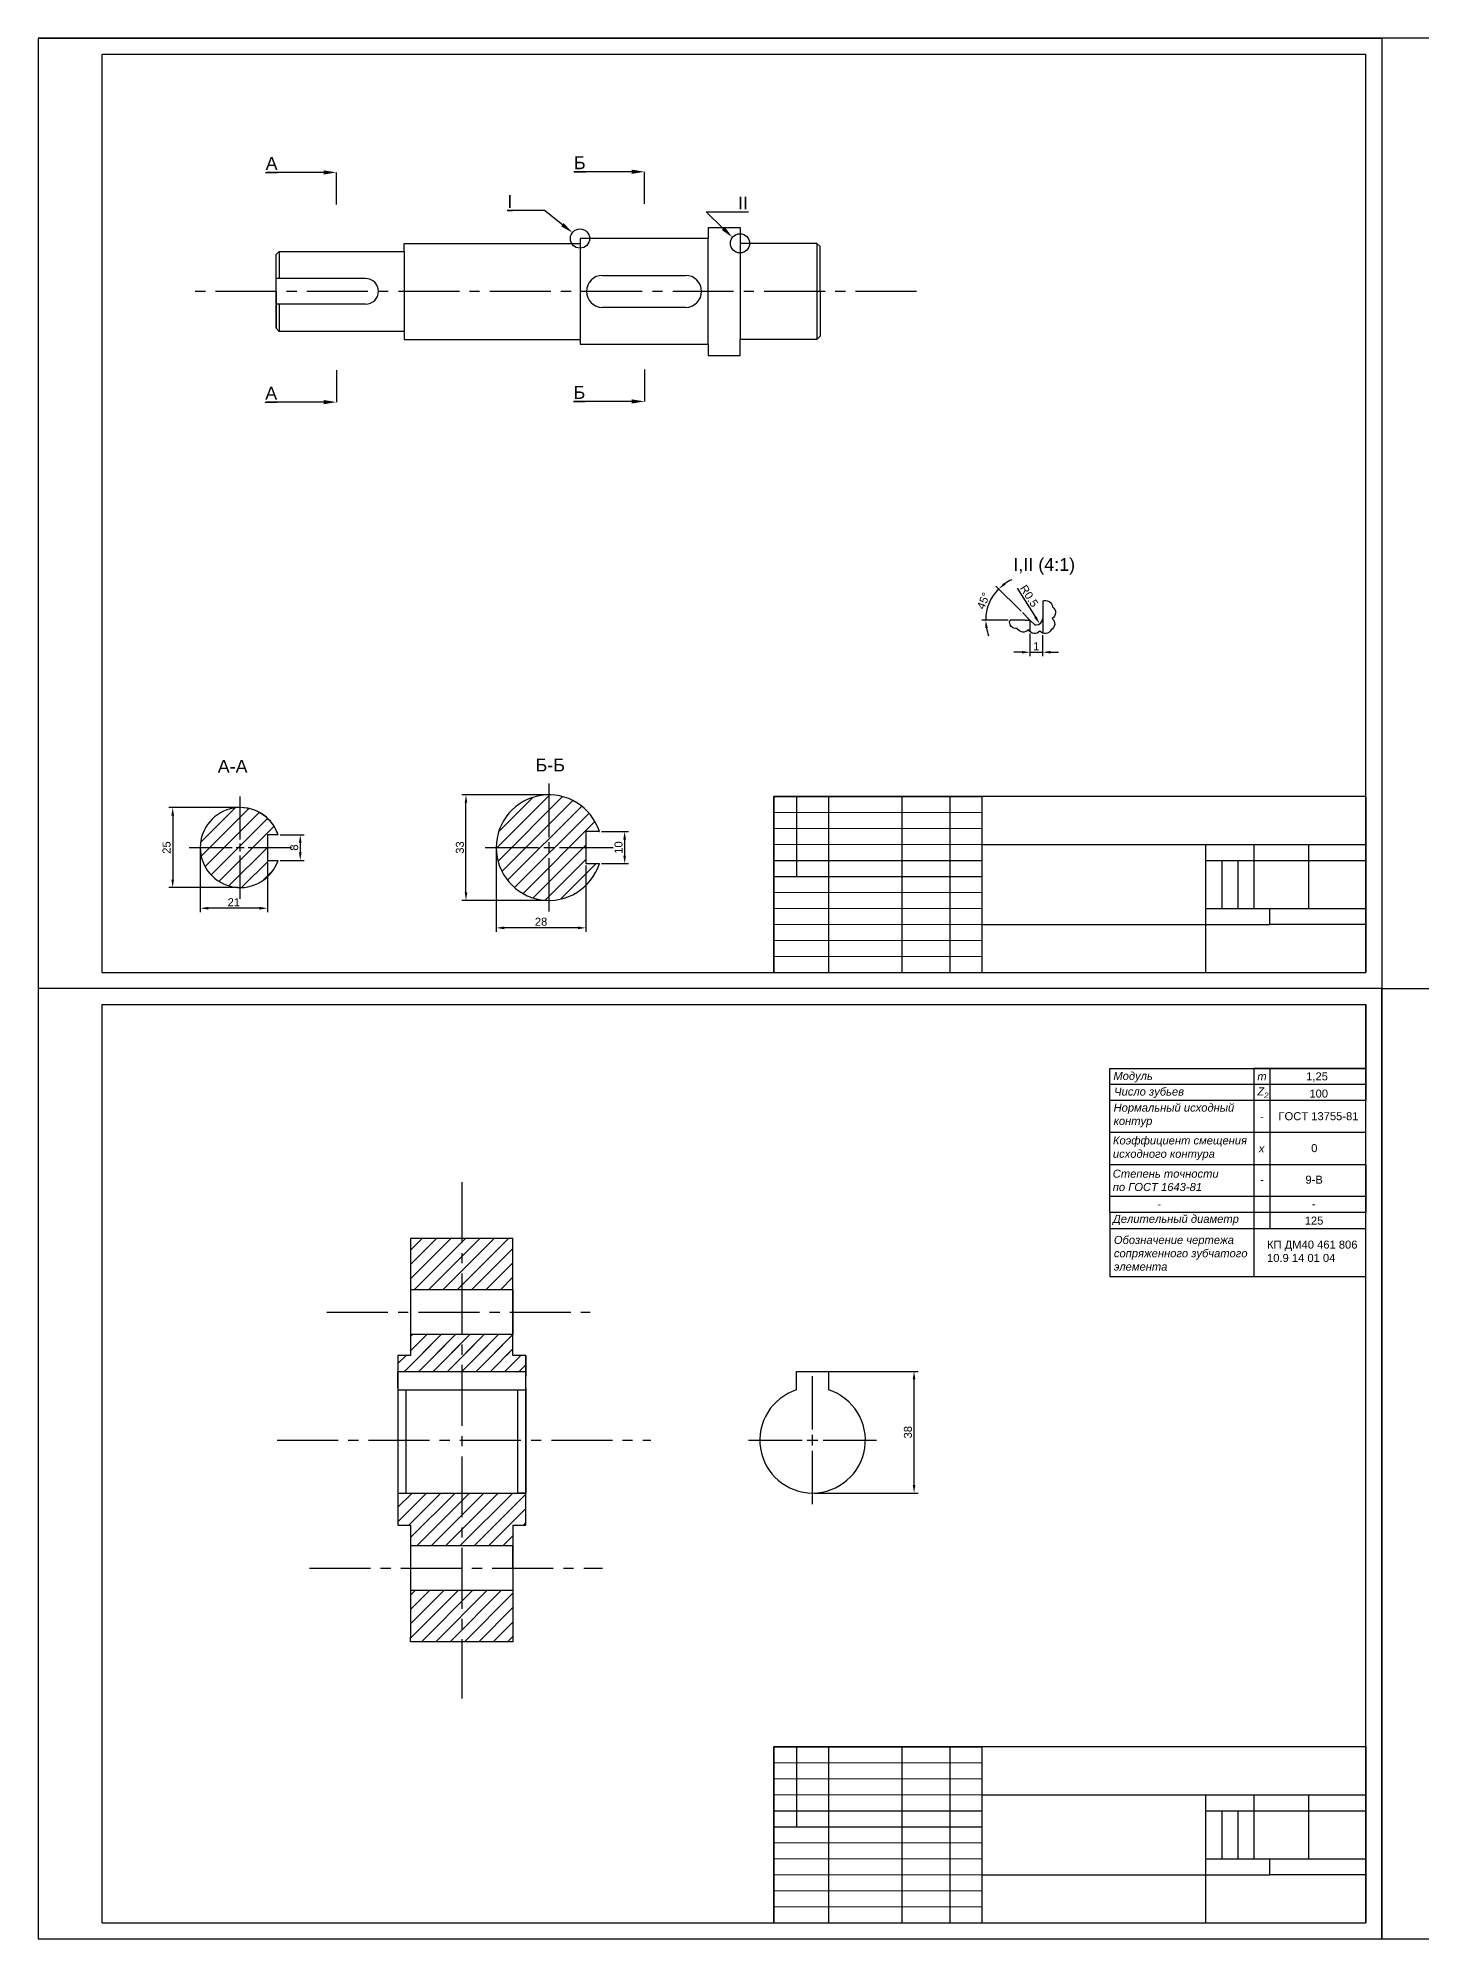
# Model space of a CAD drawing. Header units: millimetres. Extents: x 0 to 841, y 0 to 594.
# Drawn here: x 0 to 433, y 0 to 594 of the extents above; entities that cross this region are included whole.
import ezdxf
from ezdxf import colors
from ezdxf.entities.mleader import LeaderData, LeaderLine
from ezdxf.math import Vec2, Vec3

# ---------------------------------------------------------------- set-up
doc = ezdxf.new("R2010")
doc.units = ezdxf.units.MM
doc.linetypes.add('CENTER2', pattern=[28.575, 19.05, -3.175, 3.175, -3.175])
doc.styles.get("Standard").update_dxf_attribs({"font": 'arial.ttf', "height": 2.5})
doc.styles.add('Аннотативный', font='arial.ttf')
doc.dimstyles.new('ISO-25', dxfattribs={"dimtxt": 2.5, "dimasz": 2.5, "dimexe": 1.25, "dimexo": 0.625, "dimtad": 1, "dimtxsty": 'Standard', "dimcen": 2.5, "dimadec": 0, "dimazin": 0, "dimtfac": 1, "dimtmove": 0, "dimatfit": 3, "dimfxl": 1, "dimarcsym": 0})

# ---------------------------------------------------------------- blocks, each defined once
blk = doc.blocks.new('*U2')
at = {"color": 0, "linetype": 'CENTER2', "transparency": 16777216}
for p, q in [((0, 2.5), (0, 16)), ((-16, 0), (-2.5, 0)), ((2.5, 0), (16, 0)), ((0, -16), (0, -2.5))]:
    blk.add_line(p, q, dxfattribs=at)
at = {"color": 0, "linetype": 'Continuous', "transparency": 16777216}
for p, q in [((-1.25, 0), (1.25, 0)), ((0, -1.25), (0, 1.25))]:
    blk.add_line(p, q, dxfattribs=at)
blk = doc.blocks.new('*D3')
at = {"color": 0, "lineweight": -2, "transparency": 16777216}
for p, q in [((75.66, 345.04), (83.2, 345.04)), ((81.95, 342.54), (81.95, 339.54)), ((75.66, 337.04), (83.2, 337.04))]:
    blk.add_line(p, q, dxfattribs=at)
at = {"color": 0, "transparency": 16777216}
for points in [[(81.54, 342.54), (82.37, 342.54), (81.95, 345.04)], [(81.54, 339.54), (82.37, 339.54), (81.95, 337.04)]]:
    blk.add_solid(points, dxfattribs=at)
at = {"layer": 'Defpoints', "color": 0, "transparency": 16777216}
for p in [(75.04, 345.04), (75.04, 337.04), (81.95, 337.04)]:
    blk.add_point(p, dxfattribs=at)
at = {"color": 0, "transparency": 16777216, "insert": (80.05, 341.04), "char_height": 2.5, "attachment_point": 5, "rotation": 90}
blk.add_mtext('8', dxfattribs=at)
blk = doc.blocks.new('*D4')
at = {"color": 0, "lineweight": -2, "transparency": 16777216}
for p, q in [((50.69, 340.41), (50.69, 320.83)), ((71.69, 336.41), (71.69, 320.83)), ((69.19, 322.08), (53.19, 322.08))]:
    blk.add_line(p, q, dxfattribs=at)
at = {"color": 0, "transparency": 16777216}
for points in [[(53.19, 322.5), (53.19, 321.66), (50.69, 322.08)], [(69.19, 322.5), (69.19, 321.66), (71.69, 322.08)]]:
    blk.add_solid(points, dxfattribs=at)
at = {"layer": 'Defpoints', "color": 0, "transparency": 16777216}
for p in [(50.69, 341.04), (71.69, 337.04), (50.69, 322.08)]:
    blk.add_point(p, dxfattribs=at)
at = {"color": 0, "transparency": 16777216, "insert": (61.19, 323.96), "char_height": 2.5, "attachment_point": 5}
blk.add_mtext('21', dxfattribs=at)
blk = doc.blocks.new('*D5')
at = {"color": 0, "lineweight": -2, "transparency": 16777216}
for p, q in [((62.57, 353.54), (40.84, 353.54)), ((42.09, 351.04), (42.09, 331.04)), ((62.57, 328.54), (40.84, 328.54))]:
    blk.add_line(p, q, dxfattribs=at)
at = {"color": 0, "transparency": 16777216}
for points in [[(41.67, 351.04), (42.5, 351.04), (42.09, 353.54)], [(41.67, 331.04), (42.5, 331.04), (42.09, 328.54)]]:
    blk.add_solid(points, dxfattribs=at)
at = {"layer": 'Defpoints', "color": 0, "transparency": 16777216}
for p in [(63.19, 353.54), (42.09, 328.54), (63.19, 328.54)]:
    blk.add_point(p, dxfattribs=at)
at = {"color": 0, "transparency": 16777216, "insert": (40.18, 341.04), "char_height": 2.5, "attachment_point": 5, "rotation": 90}
blk.add_mtext('25', dxfattribs=at)
blk = doc.blocks.new('*U6')
at = {"color": 0, "linetype": 'CENTER2', "transparency": 16777216}
for p, q in [((0, 3.3), (0, 20)), ((-20, 0), (-3.3, 0)), ((3.3, 0), (20, 0)), ((0, -20), (0, -3.3))]:
    blk.add_line(p, q, dxfattribs=at)
at = {"color": 0, "linetype": 'Continuous', "transparency": 16777216}
for p, q in [((-1.65, 0), (1.65, 0)), ((0, -1.65), (0, 1.65))]:
    blk.add_line(p, q, dxfattribs=at)
blk = doc.blocks.new('*D7')
at = {"color": 0, "lineweight": -2, "transparency": 16777216}
for p, q in [((176.05, 346.04), (184.58, 346.04)), ((183.33, 343.54), (183.33, 338.54)), ((176.05, 336.04), (184.58, 336.04))]:
    blk.add_line(p, q, dxfattribs=at)
at = {"color": 0, "transparency": 16777216}
for points in [[(182.91, 343.54), (183.75, 343.54), (183.33, 346.04)], [(182.91, 338.54), (183.75, 338.54), (183.33, 336.04)]]:
    blk.add_solid(points, dxfattribs=at)
at = {"layer": 'Defpoints', "color": 0, "transparency": 16777216}
for p in [(175.43, 346.04), (175.43, 336.04), (183.33, 336.04)]:
    blk.add_point(p, dxfattribs=at)
at = {"color": 0, "transparency": 16777216, "insert": (181.43, 341.04), "char_height": 2.5, "attachment_point": 5, "rotation": 90}
blk.add_mtext('10', dxfattribs=at)
blk = doc.blocks.new('*D8')
at = {"color": 0, "lineweight": -2, "transparency": 16777216}
for p, q in [((143.2, 340.41), (143.2, 314.7)), ((171.2, 335.41), (171.2, 314.7)), ((168.7, 315.95), (145.7, 315.95))]:
    blk.add_line(p, q, dxfattribs=at)
at = {"color": 0, "transparency": 16777216}
for points in [[(145.7, 316.36), (145.7, 315.53), (143.2, 315.95)], [(168.7, 316.36), (168.7, 315.53), (171.2, 315.95)]]:
    blk.add_solid(points, dxfattribs=at)
at = {"layer": 'Defpoints', "color": 0, "transparency": 16777216}
for p in [(143.2, 341.04), (171.2, 336.04), (143.2, 315.95)]:
    blk.add_point(p, dxfattribs=at)
at = {"color": 0, "transparency": 16777216, "insert": (157.2, 317.85), "char_height": 2.5, "attachment_point": 5}
blk.add_mtext('28', dxfattribs=at)
blk = doc.blocks.new('*D9')
at = {"color": 0, "lineweight": -2, "transparency": 16777216}
for p, q in [((159.08, 357.54), (132.49, 357.54)), ((133.74, 327.04), (133.74, 355.04)), ((159.08, 324.54), (132.49, 324.54))]:
    blk.add_line(p, q, dxfattribs=at)
at = {"color": 0, "transparency": 16777216}
for points in [[(133.33, 355.04), (134.16, 355.04), (133.74, 357.54)], [(133.33, 327.04), (134.16, 327.04), (133.74, 324.54)]]:
    blk.add_solid(points, dxfattribs=at)
at = {"layer": 'Defpoints', "color": 0, "transparency": 16777216}
for p in [(133.74, 357.54), (159.7, 357.54), (159.7, 324.54)]:
    blk.add_point(p, dxfattribs=at)
at = {"color": 0, "transparency": 16777216, "insert": (131.84, 341.04), "char_height": 2.5, "attachment_point": 5, "rotation": 90}
blk.add_mtext('33', dxfattribs=at)
blk = doc.blocks.new('*U15')
at = {"color": 0, "linetype": 'CENTER2', "transparency": 16777216}
for p, q in [((0, 3.3), (0, 20)), ((-20, 0), (-3.3, 0)), ((3.3, 0), (20, 0)), ((0, -20), (0, -3.3))]:
    blk.add_line(p, q, dxfattribs=at)
at = {"color": 0, "linetype": 'Continuous', "transparency": 16777216}
for p, q in [((-1.65, 0), (1.65, 0)), ((0, -1.65), (0, 1.65))]:
    blk.add_line(p, q, dxfattribs=at)
blk = doc.blocks.new('*D16')
at = {"color": 0, "lineweight": -2, "transparency": 16777216}
for p, q in [((242.68, 177.35), (275.02, 177.35)), ((273.77, 141.85), (273.77, 174.85)), ((242.68, 139.35), (275.02, 139.35))]:
    blk.add_line(p, q, dxfattribs=at)
at = {"color": 0, "transparency": 16777216}
for points in [[(273.35, 174.85), (274.18, 174.85), (273.77, 177.35)], [(273.35, 141.85), (274.18, 141.85), (273.77, 139.35)]]:
    blk.add_solid(points, dxfattribs=at)
at = {"layer": 'Defpoints', "color": 0, "transparency": 16777216}
for p in [(242.05, 177.35), (273.77, 177.35), (242.05, 139.35)]:
    blk.add_point(p, dxfattribs=at)
at = {"color": 0, "transparency": 16777216, "insert": (271.86, 158.35), "char_height": 2.5, "attachment_point": 5, "rotation": 90}
blk.add_mtext('38', dxfattribs=at)
blk = doc.blocks.new('*D20')
at = {"color": 0, "lineweight": -2, "transparency": 16777216}
blk.add_line((305.94, 422.09), (311.7, 413.06), dxfattribs=at)
at = {"color": 0, "transparency": 16777216}
blk.add_solid([(312.05, 413.28), (311.34, 412.83), (313.04, 410.95)], dxfattribs=at)
at = {"layer": 'Defpoints', "color": 0, "transparency": 16777216}
for p in [(311.96, 412.63), (313.04, 410.95)]:
    blk.add_point(p, dxfattribs=at)
at = {"color": 0, "transparency": 16777216, "insert": (309.75, 419.65), "char_height": 2.5, "attachment_point": 5, "rotation": 302.48916}
blk.add_mtext('R0.5', dxfattribs=at)
blk = doc.blocks.new('*D23')
at = {"color": 0, "lineweight": -2, "transparency": 16777216}
for p, q in [((309.96, 407.92), (309.96, 400.83)), ((313.96, 407.43), (313.96, 400.83)), ((307.46, 402.08), (304.96, 402.08)), ((309.96, 402.08), (313.96, 402.08)), ((316.46, 402.08), (318.96, 402.08))]:
    blk.add_line(p, q, dxfattribs=at)
at = {"color": 0, "transparency": 16777216}
for points in [[(307.46, 402.49), (307.46, 401.66), (309.96, 402.08)], [(316.46, 402.49), (316.46, 401.66), (313.96, 402.08)]]:
    blk.add_solid(points, dxfattribs=at)
at = {"layer": 'Defpoints', "color": 0, "transparency": 16777216}
for p in [(309.96, 408.54), (313.96, 408.06), (313.96, 402.08)]:
    blk.add_point(p, dxfattribs=at)
at = {"color": 0, "transparency": 16777216, "insert": (311.96, 403.96), "char_height": 2.5, "attachment_point": 5}
blk.add_mtext('1', dxfattribs=at)
blk = doc.blocks.new('*D24')
at = {"color": 0, "lineweight": -2, "transparency": 16777216}
for p, q in [((307.2, 414.9), (299.33, 422.77)), ((303.13, 412.13), (294.92, 412.13))]:
    blk.add_line(p, q, dxfattribs=at)
for start, end in [(135, 180), (114.19758, 124.59879), (190.40121, 200.80242)]:
    blk.add_arc((309.96, 412.13), 13.79, start, end, dxfattribs=at)
at = {"color": 0, "transparency": 16777216}
for points in [[(302.4, 423.16), (301.87, 423.81), (300.21, 421.88)], [(295.99, 409.61), (296.82, 409.68), (296.17, 412.13)]]:
    blk.add_solid(points, dxfattribs=at)
at = {"layer": 'Defpoints', "color": 0, "transparency": 16777216}
for p in [(298.02, 419.03), (303.75, 412.13), (307.64, 414.46), (308.46, 412.13), (309.96, 412.13)]:
    blk.add_point(p, dxfattribs=at)
at = {"color": 0, "transparency": 16777216, "insert": (295.47, 418.14), "char_height": 2.5, "attachment_point": 5, "rotation": 67.5}
blk.add_mtext('45°', dxfattribs=at)

msp = doc.modelspace()

# ---------------------------------------------------------------- hatches: boundary and pattern name
h = msp.add_hatch()
h.set_pattern_fill('ANSI31', color=256)
h.paths.add_polyline_path([(175.429, 336.038), (171.204, 336.038), (171.204, 346.038), (175.429, 346.038, 6.444837)])
h.paths.add_polyline_path([(75.036, 337.038), (71.693, 337.038), (71.693, 345.038), (75.036, 345.038, 6.0856798)])
h = msp.add_hatch()
h.set_pattern_fill('ANSI31', color=256)
h.paths.add_polyline_path([(132.436, 218.854), (116.436, 218.854), (116.436, 202.854), (132.436, 202.854)])
h.paths.add_polyline_path([(132.436, 188.854), (116.436, 188.854), (116.436, 182.354), (132.436, 182.354)])
h.paths.add_polyline_path([(148.436, 188.854), (132.436, 188.854), (132.436, 182.354), (148.436, 182.354)])
h.paths.add_polyline_path([(148.436, 218.854), (132.436, 218.854), (132.436, 202.854), (148.436, 202.854)])
h = msp.add_hatch()
h.set_pattern_fill('ANSI31', color=256)
h.paths.add_polyline_path([(132.436, 188.854), (116.436, 188.854), (116.436, 182.354), (112.436, 182.354), (112.436, 177.354), (132.436, 177.354)])
h.paths.add_polyline_path([(152.436, 182.354), (148.436, 182.354), (148.436, 188.854), (132.436, 188.854), (132.436, 177.354), (152.436, 177.354)])
h.paths.add_polyline_path([(132.436, 139.354), (112.436, 139.354), (112.436, 129.354), (116.436, 129.354), (116.436, 122.854), (132.436, 122.854)])
h.paths.add_polyline_path([(152.436, 139.354), (149.936, 139.354), (132.436, 139.354), (132.436, 122.854), (148.436, 122.854), (148.436, 129.354), (152.436, 129.354)])
h.paths.add_polyline_path([(148.436, 108.854), (132.436, 108.854), (132.436, 92.854), (148.436, 92.854)])
h.paths.add_polyline_path([(132.436, 108.854), (116.436, 108.854), (116.436, 94.354), (116.436, 92.854), (132.436, 92.854)])

# ---------------------------------------------------------------- linework, layer by layer
for p, q in [((0, 594), (420, 594)), ((0, 594), (420, 594)), ((420, 594), (420, 0)), ((309.964, 412.133), (307.641, 414.457)), ((230, 357), (230, 302)), ((370, 337), (370, 322)), ((375, 337), (375, 322)), ((420, 297), (0, 297)), ((415, 292), (415, 272)), ((420, 0), (420, 297)), ((420, 297), (841, 297)), ((415, 272), (380, 272)), ((415, 272), (385, 272)), ((335, 222), (415, 222)), ((415, 222), (415, 222)), ((148.436, 195.854), (148.436, 202.854)), ((148.436, 202.854), (148.436, 188.854)), ((112.436, 172.354), (112.436, 177.354)), ((152.436, 172.354), (152.436, 177.354)), ((152.436, 172.354), (152.436, 177.354)), ((237.054, 171.578), (237.054, 177.354)), ((237.054, 177.354), (242.054, 177.354)), ((242.054, 177.354), (247.054, 177.354)), ((247.054, 177.354), (247.054, 171.578)), ((152.436, 139.354), (149.936, 139.354)), ((148.436, 115.854), (148.436, 122.854)), ((230, 60), (230, 5)), ((370, 40), (370, 25)), ((375, 40), (375, 25)), ((0, 0), (20, 0)), ((0, 0), (20, 0)), ((420, 0), (420, 0)), ((420, 0), (425, 0)), ((420, 0), (440, 0))]:
    msp.add_line(p, q)
at = {"lineweight": 30}
for p, q in [((20, 589), (415, 589)), ((20, 302), (20, 589)), ((415, 302), (415, 589)), ((93.252, 541.998), (93.252, 551.998)), ((189.529, 542.212), (189.529, 552.212)), ((209.378, 534.84), (219.378, 534.84)), ((209.378, 534.84), (209.378, 531.34)), ((219.378, 534.84), (219.378, 529.84)), ((114.378, 527.34), (114.378, 529.84)), ((114.378, 529.84), (169.378, 529.84)), ((189.378, 531.34), (169.378, 531.34)), ((169.378, 531.34), (169.378, 498.34)), ((169.378, 531.34), (169.378, 514.84)), ((209.378, 531.34), (189.378, 531.34)), ((209.378, 498.34), (209.378, 531.34)), ((243.378, 529.84), (219.378, 529.84)), ((243.378, 529.84), (244.378, 528.84)), ((243.378, 529.84), (243.378, 499.84)), ((244.378, 514.84), (244.378, 528.84)), ((74.378, 526.34), (75.378, 527.34)), ((74.378, 514.84), (74.378, 526.34)), ((75.378, 527.34), (114.378, 527.34)), ((75.378, 527.34), (75.378, 518.84)), ((114.378, 527.34), (114.378, 502.34)), ((102.378, 518.84), (74.378, 518.84)), ((176.378, 519.84), (202.378, 519.84)), ((74.378, 514.84), (74.378, 503.34)), ((74.378, 503.34), (74.378, 514.84)), ((209.378, 498.34), (209.378, 514.84)), ((244.378, 514.84), (244.378, 500.84)), ((102.378, 510.84), (74.378, 510.84)), ((75.378, 510.84), (75.378, 502.34)), ((202.378, 509.84), (176.378, 509.84)), ((74.378, 503.34), (75.378, 502.34)), ((114.378, 502.34), (75.378, 502.34)), ((114.378, 502.34), (114.378, 499.84)), ((114.378, 499.84), (169.378, 499.84)), ((243.378, 499.84), (219.378, 499.84)), ((219.378, 494.84), (219.378, 499.84)), ((243.378, 499.84), (244.378, 500.84)), ((169.378, 498.34), (189.378, 498.34)), ((189.378, 498.34), (209.378, 498.34)), ((209.378, 498.34), (209.378, 494.84)), ((209.378, 494.84), (219.378, 494.84)), ((93.252, 490.229), (93.252, 480.229)), ((189.529, 490.443), (189.529, 480.443)), ((313.964, 418.03), (313.964, 412.633)), ((308.464, 412.133), (303.754, 412.133)), ((308.464, 412.133), (309.964, 412.133)), ((311.464, 410.633), (309.964, 412.133)), ((309.964, 412.133), (309.964, 408.541)), ((311.464, 410.633), (311.964, 410.633)), ((313.964, 412.633), (313.964, 408.06)), ((415, 357), (230, 357)), ((230, 352), (230, 357)), ((230, 357), (237, 357)), ((237, 357), (247, 357)), ((237, 357), (237, 332)), ((247, 357), (270, 357)), ((247, 357), (247, 302)), ((270, 357), (285, 357)), ((270, 357), (270, 302)), ((285, 357), (295, 357)), ((285, 357), (285, 302)), ((295, 357), (295, 302)), ((415, 357), (415, 302)), ((230, 347), (230, 352)), ((75.036, 345.038), (71.693, 345.038)), ((71.693, 345.038), (71.693, 337.038)), ((175.429, 346.038), (171.204, 346.038)), ((171.204, 346.038), (171.204, 336.038)), ((230, 342), (230, 347)), ((230, 337), (230, 342)), ((295, 342), (415, 342)), ((365, 317), (365, 342)), ((365, 342), (380, 342)), ((380, 342), (380, 322)), ((380, 342), (397, 342)), ((397, 342), (397, 322)), ((71.693, 337.038), (75.036, 337.038)), ((171.204, 336.038), (175.429, 336.038)), ((230, 332), (230, 337)), ((230, 337), (295, 337)), ((365, 337), (415, 337)), ((365, 337), (370, 337)), ((370, 337), (375, 337)), ((230, 327), (230, 332)), ((230, 332), (295, 332)), ((230, 322), (230, 327)), ((230, 317), (230, 322)), ((365, 322), (415, 322)), ((385, 317), (385, 322)), ((230, 312), (230, 317)), ((230, 317), (230, 312)), ((230, 312), (230, 317)), ((295, 317), (385, 317)), ((365, 302), (365, 317)), ((415, 317), (385, 317)), ((230, 307), (230, 312)), ((230, 302), (230, 307)), ((20, 302), (415, 302)), ((230, 302), (415, 302)), ((20, 5), (20, 292)), ((20, 292), (415, 292)), ((415, 5), (415, 292)), ((380, 272), (380, 207)), ((385, 272), (385, 222)), ((415, 267), (415, 262)), ((415, 232), (335, 232)), ((415, 232), (415, 227)), ((335, 222), (335, 212)), ((415, 212), (415, 222)), ((148.436, 218.854), (116.436, 218.854)), ((116.436, 218.854), (116.436, 182.354)), ((148.436, 182.354), (148.436, 218.854)), ((335, 212), (335, 207)), ((415, 207), (415, 212)), ((148.436, 202.854), (116.436, 202.854)), ((335, 207), (415, 207)), ((148.436, 188.854), (116.436, 188.854)), ((112.436, 182.354), (112.436, 172.354)), ((112.436, 182.354), (112.436, 155.854)), ((116.436, 182.354), (112.436, 182.354)), ((152.436, 182.354), (148.436, 182.354)), ((152.436, 172.354), (152.436, 182.354)), ((152.436, 182.354), (152.436, 175.854)), ((112.436, 177.354), (152.436, 177.354)), ((112.436, 172.354), (112.436, 139.354)), ((112.436, 172.354), (112.436, 139.354)), ((152.436, 172.354), (152.436, 139.354)), ((152.436, 139.354), (152.436, 172.354)), ((112.436, 171.578), (152.436, 171.578)), ((114.936, 171.578), (114.936, 139.354)), ((149.936, 139.354), (149.936, 171.578)), ((112.436, 139.354), (112.436, 129.354)), ((112.436, 139.354), (132.436, 139.354)), ((112.436, 139.354), (112.436, 129.354)), ((132.436, 139.354), (152.436, 139.354)), ((152.436, 129.354), (152.436, 139.354)), ((112.436, 129.354), (116.436, 129.354)), ((116.436, 129.354), (116.436, 94.354)), ((148.436, 129.354), (148.436, 94.354)), ((148.436, 129.354), (148.436, 92.854)), ((148.436, 129.354), (152.436, 129.354)), ((148.436, 122.854), (116.436, 122.854)), ((148.436, 108.854), (116.436, 108.854)), ((116.436, 92.854), (116.436, 94.354)), ((148.436, 92.854), (116.436, 92.854)), ((415, 60), (230, 60)), ((230, 55), (230, 60)), ((230, 60), (237, 60)), ((237, 60), (247, 60)), ((237, 60), (237, 35)), ((247, 60), (270, 60)), ((247, 60), (247, 5)), ((270, 60), (285, 60)), ((270, 60), (270, 5)), ((285, 60), (295, 60)), ((285, 60), (285, 5)), ((295, 60), (295, 5)), ((415, 60), (415, 5)), ((230, 50), (230, 55)), ((230, 45), (230, 50)), ((230, 40), (230, 45)), ((295, 45), (415, 45)), ((365, 20), (365, 45)), ((365, 45), (380, 45)), ((380, 45), (380, 25)), ((380, 45), (397, 45)), ((397, 45), (397, 25)), ((230, 35), (230, 40)), ((230, 40), (295, 40)), ((365, 40), (415, 40)), ((365, 40), (370, 40)), ((370, 40), (375, 40)), ((230, 30), (230, 35)), ((230, 35), (295, 35)), ((230, 25), (230, 30)), ((230, 20), (230, 25)), ((365, 25), (415, 25)), ((385, 20), (385, 25)), ((230, 15), (230, 20)), ((230, 20), (230, 15)), ((230, 15), (230, 20)), ((295, 20), (385, 20)), ((365, 5), (365, 20)), ((415, 20), (385, 20)), ((230, 10), (230, 15)), ((230, 5), (230, 10)), ((20, 5), (415, 5)), ((230, 5), (415, 5))]:
    msp.add_line(p, q, dxfattribs=at)
at = {"linetype": 'CENTER2'}
for p, q in [((274.541, 514.84), (47.623, 514.84)), ((132.436, 236.53), (132.436, 75.177)), ((90.304, 195.854), (172.524, 195.854)), ((74.705, 155.854), (191.551, 155.854)), ((84.823, 115.854), (176.406, 115.854))]:
    msp.add_line(p, q, dxfattribs=at)
at = {"lineweight": 0}
for p, q in [((230, 352), (295, 352)), ((230, 347), (295, 347)), ((230, 342), (295, 342)), ((230, 327), (295, 327)), ((230, 322), (295, 322)), ((230, 317), (295, 317)), ((230, 312), (295, 312)), ((230, 307), (295, 307)), ((230, 55), (295, 55)), ((230, 50), (295, 50)), ((230, 45), (295, 45)), ((230, 30), (295, 30)), ((230, 25), (295, 25)), ((230, 20), (295, 20)), ((230, 15), (295, 15)), ((230, 10), (295, 10))]:
    msp.add_line(p, q, dxfattribs=at)
msp.add_lwpolyline([(841, 0), (841, 594), (0, 594), (0, 0)], close=True)
at = {"lineweight": 30}
for points in [[(219.378, 529.84), (219.378, 499.84)], [(335, 227), (335, 272), (415, 272), (415, 267), (335, 267)], [(415, 252), (415, 257), (415, 262), (335, 262)], [(415, 242), (415, 247), (415, 252), (335, 252)], [(335, 242), (415, 242), (415, 237), (415, 232)]]:
    msp.add_lwpolyline(points, dxfattribs=at)
msp.add_lwpolyline([(313.964, 418.03, -0.5214613), (317.083, 416.23), (317.083, 416.23, -0.5205671), (316.977, 412.589), (316.977, 412.589, -0.5205671), (316.623, 409.053), (316.623, 409.053, -0.5205671), (313.085, 408.664), (313.085, 408.664, -0.5205671), (309.547, 409.089), (309.547, 409.089, -0.5205671), (306.009, 409.513), (306.009, 409.513, -0.5962755), (303.754, 412.133)], format="xyb")
msp.add_lwpolyline([(415, 222), (415, 227), (335, 227), (335, 222)], close=True, dxfattribs=at)
for centre in [(169.378, 531.34), (219.378, 529.84)]:
    msp.add_circle(centre, 3)
for centre, radius, start, end in [((102.378, 514.84), 4, 270, 90), ((176.378, 514.84), 5, 90, 270), ((202.378, 514.84), 5, 270, 90), ((311.964, 412.633), 2, 270, 0), ((159.704, 341.038), 16.5, 17.639701, 342.360299), ((63.193, 341.038), 12.5, 18.662925, 341.337075), ((63.193, 341.038), 12.5, 18.662925, 90)]:
    msp.add_arc(centre, radius, start, end, dxfattribs=at)
msp.add_arc((242.054, 155.854), 16.5, 107.639701, 72.360299)

# ---------------------------------------------------------------- block references
at = {"linetype": 'CENTER2'}
for name, p in [('*U2', (63.193, 341.038)), ('*U6', (159.704, 341.038)), ('*U15', (242.054, 155.854))]:
    msp.add_blockref(name, p, dxfattribs=at)

# ---------------------------------------------------------------- texts
at = {"char_height": 4, "attachment_point": 1, "style": 'Аннотативный'}
for s, insert, width in [('I,II (4:1)', (304.833, 431.494), 51.72616), ('A-A', (56.172, 368.425), 28.83218), ('Б-Б', (155.484, 368.834), 28.83218)]:
    msp.add_mtext(s, dxfattribs=dict(at, insert=insert, width=width))
at = {"insert": (336.061, 270.939), "char_height": 2.5, "width": 12.36241, "attachment_point": 1}
msp.add_mtext('{\\fArial|b0|i1|c204|p34;Модуль}', dxfattribs=at)
at = {"char_height": 2.5, "attachment_point": 1}
for s, width, insert in [('{\\fArial|b0|i1|c204|p34;m}', 20.75308, (381.044, 270.797)), ('1,25', 38.36514, (396.301, 270.797)), ('{\\fArial|b0|i1|c204|p34;Число зубьев}', 41.21654, (336.275, 266.047)), ('\\A1;{\\fArial|b0|i1|c204|p34;Z\\H0.7x;\\S^ 2;}', 3.25318, (381.044, 266.089)), ('100', 30.28827, (397.31, 265.416)), ('{\\fArial|b0|i1|c204|p34;Нормальный исходный \\Pконтур}', 44.84111, (336.13, 261.03)), ('-', 38.85539, (381.942, 258.276)), ('ГОСТ 13755-81', 40.27218, (387.663, 258.354)), ('{\\fArial|b0|i1|c204|p34;Коэффициент смещения\\Pисходного контура}', 44.94466, (335.915, 250.772)), ('{\\fArial|b0|i1|c204|p34;x}', 23.66973, (381.493, 248.265)), ('0', 28.38123, (397.871, 248.377)), ('{\\fArial|b0|i1|c204|p34;Степень точности \\Pпо ГОСТ 1643-81}', 53.35367, (335.87, 240.39)), ('9-В', 25.57676, (396.076, 238.512)), ('-', 38.85539, (381.942, 238.546)), ('{\\fArial|b0|i1|c204|p34;Делительный диаметр}', 43.78406, (335.907, 226.272)), ('-', 38.85539, (349.788, 230.886)), ('125', 32.75621, (395.852, 225.733)), ('-', 38.85539, (398.096, 230.924)), ('{\\fArial|b0|i1|c204|p34;Обозначение чертежа\\Pсопряженного зубчатого \\Pэлемента}', 62.95747, (336.21, 219.686)), ('КП ДМ40 461 806 \\P10.9 14 01 04', 55.07978, (384.073, 218.223))]:
    msp.add_mtext_dynamic_manual_height_columns(s, width=width, gutter_width=12.5, heights=[0], dxfattribs=dict(at, insert=insert))

# ---------------------------------------------------------------- dimensions: what is measured, and where the dimension line sits
dim = msp.add_angular_dim_2l(base=(298.021, 419.029), line1=((308.464, 412.133), (303.754, 412.133)), line2=((309.964, 412.133), (307.641, 414.457)), dimstyle='ISO-25')
dim.commit()
dim.dimension.update_dxf_attribs({"geometry": '*D24', "text_midpoint": (295.471, 418.136)})
dim = msp.add_radius_dim(center=(311.964, 412.633), mpoint=(313.038, 410.946), text='R0.5', dimstyle='ISO-25')
dim.commit()
dim.dimension.update_dxf_attribs({"geometry": '*D20', "text_midpoint": (308.147, 418.628), "dimtype": 164})
dim = msp.add_linear_dim(base=(313.964, 402.076), p1=(309.964, 408.541), p2=(313.964, 408.06), angle=0, text='1', dimstyle='ISO-25')
dim.commit()
dim.dimension.update_dxf_attribs({"geometry": '*D23', "text_midpoint": (311.964, 403.956)})
for base, p1, p2, angle, picture, middle in [((133.743, 357.538), (159.704, 324.538), (159.704, 357.538), 90, '*D9', (131.841, 341.038)), ((42.085, 328.538), (63.193, 353.538), (63.193, 328.538), 90, '*D5', (40.184, 341.038)), ((81.953, 337.038), (75.036, 345.038), (75.036, 337.038), 90, '*D3', (80.051, 341.038)), ((183.329, 336.038), (175.429, 346.038), (175.429, 336.038), 90, '*D7', (181.428, 341.038)), ((143.204, 315.948), (171.204, 336.038), (143.204, 341.038), 0, '*D8', (157.204, 317.85)), ((273.765, 177.354), (242.054, 139.354), (242.054, 177.354), 90, '*D16', (271.863, 158.354))]:
    dim = msp.add_linear_dim(base=base, p1=p1, p2=p2, angle=angle, dimstyle='ISO-25')
    dim.commit()
    dim.dimension.update_dxf_attribs({"geometry": picture, "text_midpoint": middle})
dim = msp.add_linear_dim(base=(50.693, 322.079), p1=(71.693, 337.038), p2=(50.693, 341.038), angle=0, dimstyle='ISO-25')
dim.commit()
dim.dimension.update_dxf_attribs({"geometry": '*D4', "text_midpoint": (61.193, 322.079), "dimtype": 160})

# ---------------------------------------------------------------- leaders
ml = msp.add_multileader_mtext('Standard')
ml.set_content('\\LA', color=256)
ml.set_leader_properties()
ml.build(insert=Vec2(0, 0))
ml.multileader.update_dxf_attribs({"text_left_attachment_type": 8, "text_right_attachment_type": 8})
ctx = ml.context
ctx.base_point, ctx.plane_origin, ctx.plane_x_axis, ctx.plane_y_axis = Vec3(69.12, 551.998), Vec3(93.252, 551.998), Vec3(1, 0, 0), Vec3(0, 1, 0)
ctx.left_attachment, ctx.right_attachment, ctx.text_align_type = 8, 8, 2
notes = []
notes.append((ctx, [(0, (1, 1, 0), (84.855, 551.998), (-1, 0, 0), 8, [(0, [(93.252, 551.998)], 0, [])])]))
ctx.mtext.insert, ctx.mtext.text_direction, ctx.mtext.alignment, ctx.mtext.flow_direction = Vec3(74.855, 556.798), Vec3(1, 0, 0), 3, 5
ml = msp.add_multileader_mtext('Standard')
ml.set_content('\\LБ', color=256)
ml.set_leader_properties()
ml.build(insert=Vec2(0, 0))
ml.multileader.update_dxf_attribs({"text_left_attachment_type": 8, "text_right_attachment_type": 8})
ctx = ml.context
ctx.base_point, ctx.plane_origin, ctx.plane_x_axis, ctx.plane_y_axis = Vec3(166.116, 552.212), Vec3(189.529, 552.212), Vec3(1, 0, 0), Vec3(0, 1, 0)
ctx.left_attachment, ctx.right_attachment, ctx.text_align_type = 8, 8, 2
notes.append((ctx, [(0, (1, 1, 0), (181.131, 552.212), (-1, 0, 0), 8, [(0, [(189.529, 552.212)], 0, [])])]))
ctx.mtext.insert, ctx.mtext.text_direction, ctx.mtext.alignment, ctx.mtext.flow_direction = Vec3(171.131, 557.012), Vec3(1, 0, 0), 3, 5
ml = msp.add_multileader_mtext('Standard')
ml.set_content('\\LI', color=256)
ml.set_leader_properties()
ml.build(insert=Vec2(0, 0))
ml.multileader.update_dxf_attribs({"text_left_attachment_type": 8, "text_right_attachment_type": 8})
ctx = ml.context
ctx.base_point, ctx.plane_origin, ctx.plane_x_axis, ctx.plane_y_axis = Vec3(145.725, 540.101), Vec3(167.026, 533.188), Vec3(1, 0, 0), Vec3(0, 1, 0)
ctx.left_attachment, ctx.right_attachment, ctx.text_align_type = 8, 8, 2
notes.append((ctx, [(0, (1, 1, 0), (158.254, 540.101), (-1, 0, 0), 8, [(0, [(167.026, 533.188)], 0, [])])]))
ctx.mtext.insert, ctx.mtext.text_direction, ctx.mtext.alignment, ctx.mtext.flow_direction = Vec3(148.254, 544.901), Vec3(1, 0, 0), 3, 5
ml = msp.add_multileader_mtext('Standard')
ml.set_content('\\L{\\LII}', color=256)
ml.set_leader_properties()
ml.build(insert=Vec2(0, 0))
ml.multileader.update_dxf_attribs({"text_left_attachment_type": 8, "text_right_attachment_type": 8})
ctx = ml.context
ctx.base_point, ctx.plane_origin, ctx.plane_x_axis, ctx.plane_y_axis = Vec3(216.807, 539.677), Vec3(217.026, 531.688), Vec3(1, 0, 0), Vec3(0, 1, 0)
ctx.left_attachment, ctx.right_attachment = 8, 8
notes.append((ctx, [(1, (1, 1, 0), (208.807, 539.677), (1, 0, 0), 8, [(0, [(217.026, 531.688)], 0, [])])]))
ctx.mtext.insert, ctx.mtext.text_direction, ctx.mtext.flow_direction = Vec3(218.807, 544.477), Vec3(1, 0, 0), 5
ml = msp.add_multileader_mtext('Standard')
ml.set_content('\\L{\\LA}', color=256)
ml.set_leader_properties()
ml.build(insert=Vec2(0, 0))
ml.multileader.update_dxf_attribs({"text_left_attachment_type": 8, "text_right_attachment_type": 8})
ctx = ml.context
ctx.base_point, ctx.plane_origin, ctx.plane_x_axis, ctx.plane_y_axis = Vec3(69.003, 480.229), Vec3(93.252, 480.229), Vec3(1, 0, 0), Vec3(0, 1, 0)
ctx.left_attachment, ctx.right_attachment, ctx.text_align_type = 8, 8, 2
notes.append((ctx, [(0, (1, 1, 0), (84.739, 480.229), (-1, 0, 0), 8, [(0, [(93.252, 480.229)], 0, [])])]))
ctx.mtext.insert, ctx.mtext.text_direction, ctx.mtext.alignment, ctx.mtext.flow_direction = Vec3(74.739, 485.029), Vec3(1, 0, 0), 3, 5
ml = msp.add_multileader_mtext('Standard')
ml.set_content('\\L{\\LБ}', color=256)
ml.set_leader_properties()
ml.build(insert=Vec2(0, 0))
ml.multileader.update_dxf_attribs({"text_left_attachment_type": 8, "text_right_attachment_type": 8})
ctx = ml.context
ctx.base_point, ctx.plane_origin, ctx.plane_x_axis, ctx.plane_y_axis = Vec3(166, 480.443), Vec3(189.529, 480.443), Vec3(1, 0, 0), Vec3(0, 1, 0)
ctx.left_attachment, ctx.right_attachment, ctx.text_align_type = 8, 8, 2
notes.append((ctx, [(0, (1, 1, 0), (181.015, 480.443), (-1, 0, 0), 8, [(0, [(189.529, 480.443)], 0, [])])]))
ctx.mtext.insert, ctx.mtext.text_direction, ctx.mtext.alignment, ctx.mtext.flow_direction = Vec3(171.015, 485.243), Vec3(1, 0, 0), 3, 5
for ctx, leaders in notes:
    for number, flags, end, landing, length, lines in leaders:
        leader = LeaderData()
        leader.index, (leader.has_last_leader_line, leader.has_dogleg_vector, leader.attachment_direction) = number, flags
        leader.last_leader_point, leader.dogleg_vector, leader.dogleg_length = Vec3(end), Vec3(landing), length
        for number, points, colour, breaks in lines:
            line = LeaderLine()
            line.index, line.vertices, line.color, line.breaks = number, Vec3.list(points), colors.encode_raw_color(colour), breaks
            leader.lines.append(line)
        ctx.leaders.append(leader)

doc.saveas('drawing.dxf')
